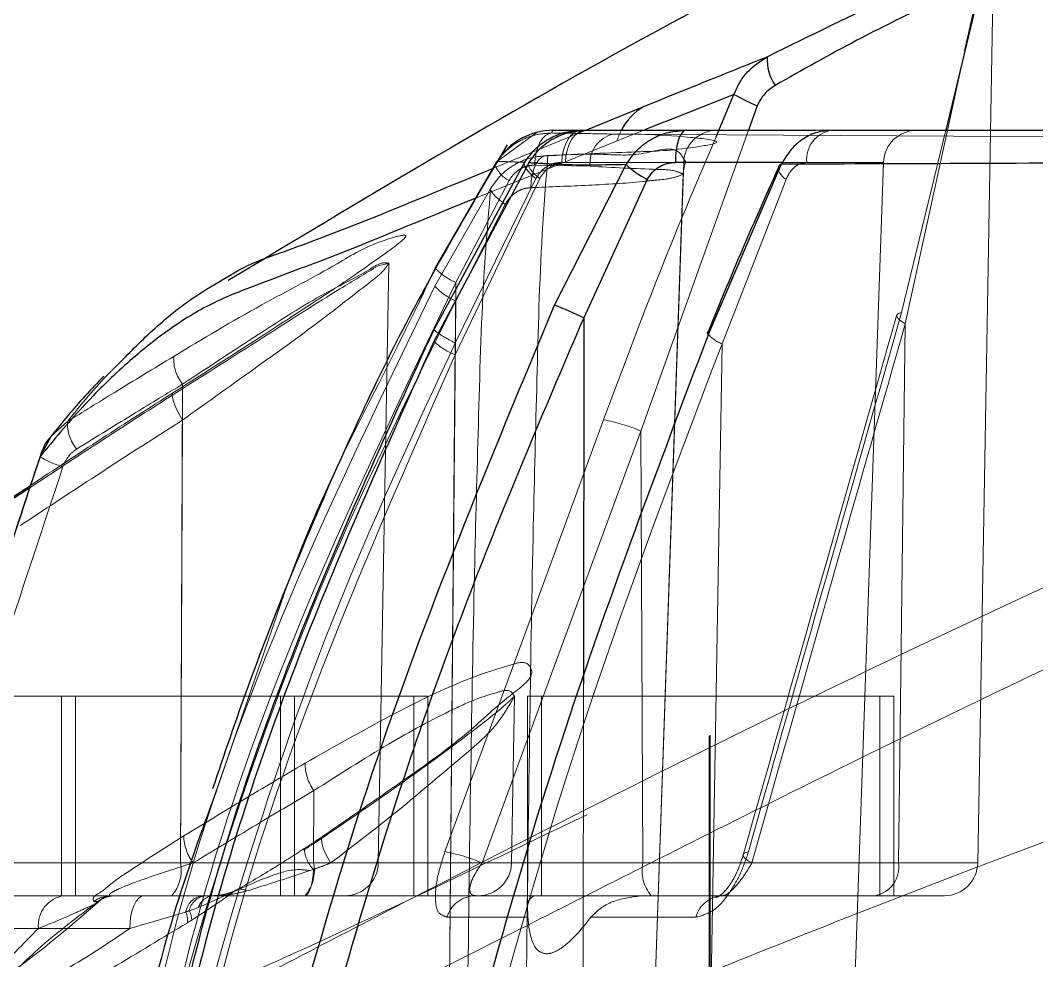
# Model space of a CAD drawing. Header units: millimetres. Extents: x 126 to 938, y 244 to 707.
# Drawn here: x 708.805 to 709.568, y 566.438 to 567.145 of the extents above; entities that cross this region are included whole.
import ezdxf

# ---------------------------------------------------------------- set-up
doc = ezdxf.new("R2010")
doc.units = ezdxf.units.MM
doc.linetypes.add('HIDDEN', pattern=[1.905, 1.27, -0.635])

msp = doc.modelspace()

# ---------------------------------------------------------------- linework, layer by layer
at = {"color": 7, "linetype": 'HIDDEN', "lineweight": 18}
for p, q in [((709.52414, 566.51182), (709.53568, 567.1733)), ((709.46977, 566.91687), (709.51458, 567.12186)), ((709.16105, 567.03397), (709.22993, 567.06225)), ((709.19331, 567.06071), (709.1625, 567.03816)), ((713.9657, 567.06225), (709.20561, 567.06225)), ((709.22692, 567.06225), (709.3284, 567.06225)), ((709.3284, 567.06225), (709.22994, 567.06225)), ((709.27345, 567.06225), (709.25343, 567.05424)), ((709.35198, 567.06225), (709.27125, 566.8363)), ((709.40239, 567.06225), (709.47841, 567.06225)), ((709.47841, 567.06225), (709.41448, 567.06225)), ((709.50014, 567.06225), (709.46696, 566.92523)), ((709.25343, 567.05424), (709.14844, 567.01164)), ((709.16242, 567.03798), (709.1619, 567.03685)), ((709.30342, 567.03812), (709.21189, 567.03812)), ((709.21461, 567.03812), (709.30342, 567.03812)), ((709.27455, 566.21138), (709.30342, 567.03812)), ((709.45342, 567.03812), (709.37841, 567.03812)), ((709.39577, 567.03812), (709.45342, 567.03812)), ((709.42455, 566.21138), (709.45342, 567.03812)), ((709.1619, 567.03685), (709.11681, 566.9588)), ((709.19148, 567.03607), (709.23311, 567.03523)), ((709.13185, 566.89358), (709.1953, 567.02589)), ((709.19243, 567.02597), (709.13194, 566.90243)), ((709.13234, 566.9478), (709.17236, 567.02451)), ((709.27455, 566.21138), (709.30311, 567.02926)), ((709.33218, 566.90181), (709.38024, 567.02536)), ((709.11667, 566.94505), (709.15851, 567.01879)), ((709.16936, 567.0066), (709.13222, 566.93408)), ((709.07934, 566.96171), (709.07412, 566.96048)), ((709.07414, 566.51182), (709.082, 566.96233)), ((709.082, 566.96233), (709.07934, 566.96171)), ((709.13234, 566.9478), (709.12569, 566.21138)), ((709.13222, 566.93408), (709.12569, 566.21138)), ((709.46977, 566.91687), (709.4648, 566.51182)), ((709.13194, 566.90243), (709.12569, 566.21138)), ((709.33218, 566.90181), (709.32055, 566.21138)), ((709.13185, 566.89358), (709.12569, 566.21138)), ((708.92721, 566.87154), (708.92558, 566.51182)), ((708.8407, 566.8434), (708.82856, 566.83243)), ((708.92708, 566.8445), (708.92558, 566.51182)), ((709.27125, 566.8363), (709.27269, 566.51182)), ((709.22812, 566.6465), (709.22781, 566.21138)), ((708.7467, 566.63725), (709.01121, 566.63725)), ((708.75854, 566.63725), (709.00072, 566.63725)), ((709.10072, 566.63725), (708.83621, 566.63725)), ((708.83621, 566.63725), (708.83621, 566.48725)), ((708.84669, 566.48725), (708.84669, 566.63725)), ((708.84669, 566.63725), (709.11121, 566.63725)), ((709.00072, 566.48725), (709.00072, 566.63725)), ((709.01121, 566.48725), (709.01121, 566.63725)), ((709.10072, 566.48725), (709.10072, 566.63725)), ((709.11121, 566.48725), (709.11121, 566.63725)), ((709.17414, 566.51182), (709.17632, 566.63707)), ((709.45072, 566.63725), (709.18621, 566.63725)), ((709.18621, 566.63725), (709.18621, 566.477)), ((709.19669, 566.48725), (709.19669, 566.63725)), ((709.19669, 566.63725), (709.46121, 566.63725)), ((709.45072, 566.48725), (709.45072, 566.63725)), ((709.46121, 566.48725), (709.46121, 566.63725)), ((709.32264, 566.60716), (709.32264, 566.28726)), ((709.32341, 566.60785), (709.32341, 566.54556)), ((709.32341, 566.60785), (709.32341, 566.32803)), ((709.02583, 566.56617), (709.02558, 566.51182)), ((709.32261, 566.54549), (709.3226, 566.33725)), ((709.32341, 566.54556), (709.32261, 566.54549)), ((709.32341, 566.33725), (709.32341, 566.54556)), ((708.71947, 566.51182), (708.92558, 566.51182)), ((708.92558, 566.51182), (708.73896, 566.51182)), ((709.07414, 566.51182), (708.92558, 566.51182)), ((708.92558, 566.51182), (709.07414, 566.51182)), ((709.02558, 566.51182), (708.93511, 566.51182)), ((709.17414, 566.51182), (709.02558, 566.51182)), ((709.03837, 566.51182), (709.17414, 566.51182)), ((709.15211, 566.51182), (709.27269, 566.51182)), ((709.27269, 566.51182), (709.52414, 566.51182)), ((709.4648, 566.51182), (709.35459, 566.51182)), ((709.52414, 566.51182), (709.4648, 566.51182)), ((709.02543, 566.50695), (709.02276, 566.50606)), ((708.93906, 566.47843), (708.96539, 566.49014)), ((708.97141, 566.49373), (708.96825, 566.49181)), ((708.91911, 566.48725), (708.70806, 566.48725)), ((708.72695, 566.48725), (708.91911, 566.48725)), ((709.00072, 566.48725), (708.73621, 566.48725)), ((708.7467, 566.48725), (709.01121, 566.48725)), ((708.89831, 566.48725), (708.79828, 566.48725)), ((709.10072, 566.48725), (708.83621, 566.48725)), ((708.83823, 566.48725), (708.8775, 566.48725)), ((708.84669, 566.48725), (709.11121, 566.48725)), ((708.87429, 566.48725), (709.01911, 566.48725)), ((708.87566, 566.48725), (708.87429, 566.48725)), ((708.8775, 566.48725), (708.87566, 566.48725)), ((708.94176, 566.48725), (708.89831, 566.48725)), ((708.91911, 566.48725), (709.04914, 566.48725)), ((709.04914, 566.48725), (708.91911, 566.48725)), ((708.94392, 566.48725), (708.94176, 566.48725)), ((708.94995, 566.48725), (708.94392, 566.48725)), ((709.01911, 566.48725), (708.94995, 566.48725)), ((709.01911, 566.48725), (709.14914, 566.48725)), ((709.14914, 566.48725), (709.01911, 566.48725)), ((709.14706, 566.48725), (709.19114, 566.48725)), ((709.27906, 566.48725), (709.14706, 566.48725)), ((709.19669, 566.48725), (709.19114, 566.48725)), ((709.19669, 566.48725), (709.46121, 566.48725)), ((709.27237, 566.48725), (709.33283, 566.48725)), ((709.27237, 566.48725), (709.45072, 566.48725)), ((709.49914, 566.48725), (709.27906, 566.48725)), ((709.33283, 566.48725), (709.4472, 566.48725)), ((709.4472, 566.48725), (709.49914, 566.48725)), ((708.88757, 566.46269), (708.92951, 566.47497)), ((708.93219, 566.47596), (708.93906, 566.47843)), ((708.81892, 566.46269), (708.77328, 566.46269)), ((708.77328, 566.46269), (708.88757, 566.46269))]:
    msp.add_line(p, q, dxfattribs=at)
at = {"color": 7, "linetype": 'Continuous', "lineweight": 25}
for p, q in [((709.5236, 567.15914), (709.50014, 567.06225)), ((709.51458, 567.12186), (709.52089, 567.15075)), ((709.32775, 567.05722), (709.34118, 567.08917)), ((709.22993, 567.06225), (709.27337, 567.08009)), ((709.35856, 567.08067), (709.35198, 567.06225)), ((709.20561, 567.06225), (709.22692, 567.06225)), ((709.22994, 567.06225), (709.30516, 567.06225)), ((709.30516, 567.06225), (709.40239, 567.06225)), ((709.41448, 567.06225), (712.46895, 567.06225)), ((709.116, 566.91264), (709.18391, 567.03795)), ((709.18391, 567.03795), (709.16325, 567.03882)), ((709.37841, 567.03812), (709.29717, 567.03812)), ((709.18705, 567.03777), (709.11583, 566.90363)), ((709.20645, 566.93093), (709.2602, 567.03642)), ((709.37671, 567.03672), (709.3227, 566.91118)), ((709.27601, 567.02521), (709.22832, 566.92145)), ((709.22832, 566.92145), (709.22812, 566.6465)), ((708.82817, 566.83207), (708.8201, 566.81701)), ((708.82015, 566.81707), (708.82011, 566.81702)), ((708.79827, 566.78581), (708.813, 566.79549)), ((708.8124, 566.79361), (708.79733, 566.78369))]:
    msp.add_line(p, q, dxfattribs=at)
at = {"color": 7, "linetype": 'HIDDEN', "lineweight": 18, "flags": 128}
for points in [[(709.22692, 567.06225), (709.22405, 567.06179), (709.22128, 567.06043), (709.21872, 567.05822), (709.21647, 567.05524), (709.2146, 567.0516), (709.21318, 567.04742), (709.21226, 567.04288), (709.21189, 567.03812)], [(709.21461, 567.03812), (709.21499, 567.04288), (709.21593, 567.04742), (709.21738, 567.0516), (709.21928, 567.05524), (709.22158, 567.05822), (709.22419, 567.06043), (709.22701, 567.06179), (709.22994, 567.06225)], [(709.19148, 567.03607), (709.19184, 567.04077), (709.19265, 567.04527), (709.19388, 567.04941), (709.19548, 567.05304), (709.1974, 567.05602), (709.19957, 567.05826), (709.20191, 567.05967), (709.20433, 567.0602)], [(709.19243, 567.02597), (709.19019, 567.02787), (709.18823, 567.02971), (709.18659, 567.03147), (709.18529, 567.03311), (709.18436, 567.0346), (709.18382, 567.03592), (709.18367, 567.03704), (709.18391, 567.03795)], [(709.20143, 567.04324), (709.19895, 567.04301), (709.19657, 567.0418), (709.19437, 567.03967), (709.19245, 567.03671), (709.19087, 567.03302), (709.1897, 567.02875), (709.18899, 567.02406), (709.18877, 567.01916)], [(709.30311, 567.02926), (709.30334, 567.03185), (709.30378, 567.03432), (709.30479, 567.0387), (709.30247, 567.04234)], [(709.18705, 567.03777), (709.18676, 567.03688), (709.18686, 567.03576), (709.18737, 567.03445), (709.18827, 567.03297), (709.18953, 567.03134), (709.19115, 567.0296), (709.19308, 567.02777), (709.1953, 567.02589)], [(709.16936, 567.0066), (709.16664, 567.00864), (709.16422, 567.01062), (709.16216, 567.01249), (709.1605, 567.0142), (709.15928, 567.01572), (709.15854, 567.01701), (709.15828, 567.01804), (709.15851, 567.01879)], [(709.46696, 566.92523), (709.46515, 566.9248), (709.46392, 566.92415), (709.46333, 566.9233), (709.46339, 566.92226), (709.46409, 566.92106), (709.46541, 566.91974), (709.46732, 566.91833), (709.46977, 566.91687)], [(708.92708, 566.8445), (708.92489, 566.8484), (708.92299, 566.85215), (708.92145, 566.85562), (708.92031, 566.85871), (708.91963, 566.8613), (708.91942, 566.86329), (708.91969, 566.86465), (708.92043, 566.8653)], [(709.12419, 566.52033), (709.1909, 566.70204), (709.24332, 566.84481)], [(709.27125, 566.8363), (709.20453, 566.65459), (709.15211, 566.51182)], [(709.03324, 566.53238), (709.03212, 566.53183), (709.03151, 566.53056), (709.03143, 566.52861), (709.03188, 566.52606), (709.03283, 566.52299), (709.03427, 566.5195), (709.03614, 566.51574), (709.03837, 566.51182)], [(709.35197, 566.52013), (709.35008, 566.51973), (709.34879, 566.5191), (709.34815, 566.51825), (709.34817, 566.51722), (709.34885, 566.51602), (709.35017, 566.5147), (709.3521, 566.51328), (709.35459, 566.51182)], [(709.01911, 566.48725), (709.0202, 566.48761), (709.02126, 566.48868), (709.02226, 566.49042), (709.02317, 566.49279), (709.02396, 566.49572), (709.02462, 566.49912), (709.02511, 566.5029), (709.02543, 566.50695)], [(708.88757, 566.46269), (708.8878, 566.46751), (708.88844, 566.47212), (708.88944, 566.47637), (708.89078, 566.48009), (708.8924, 566.48313), (708.89424, 566.48539), (708.89623, 566.48678), (708.89831, 566.48725)], [(709.31249, 566.47102), (709.26763, 566.47106), (709.23381, 566.47109)]]:
    msp.add_lwpolyline(points, dxfattribs=at)
at = {"color": 7, "linetype": 'Continuous', "lineweight": 25, "flags": 128}
for points in [[(709.30516, 567.06225), (709.30364, 567.06179), (709.30217, 567.06043), (709.30081, 567.05822), (709.29961, 567.05524), (709.29861, 567.0516), (709.29786, 567.04742), (709.29737, 567.04288), (709.29717, 567.03812)], [(709.3227, 566.91118), (709.32153, 566.91087), (709.32105, 566.91027), (709.32118, 566.90959)]]:
    msp.add_lwpolyline(points, dxfattribs=at)
at = {"color": 7, "linetype": 'HIDDEN', "lineweight": 18}
for centre, radius, start, end in [((712.4737, 561.18727), 5.94999, 93.191627, 145.369072), ((712.47371, 561.18726), 5.95, 93.191664, 142.235955), ((712.47369, 561.18729), 5.93535, 91.999844, 140.136366), ((709.2945, 567.04243), 0.04274, 152.37071, 163.96033), ((709.3284, 567.03726), 0.025, 89.99584, 178.00863), ((709.41797, 567.04023), 0.0223, 98.99966, 185.40831), ((709.47841, 567.03725), 0.025, 90.00075, 177.99688), ((709.25546, 567.03745), 0.02246, 102.77263, 185.67001), ((709.18063, 567.04213), 0.01947, 195.73062, 244.85857), ((709.38672, 567.03616), 0.0126, 190.63094, 239.04988), ((709.15136, 566.99112), 0.04731, 223.0818, 246.29333), ((709.14933, 566.97485), 0.04421, 222.39208, 247.24003), ((709.18488, 567.00894), 0.11894, 235.74188, 243.56808), ((709.34194, 566.9273), 0.02729, 220.46862, 249.04258), ((709.15037, 566.94093), 0.05084, 227.20439, 248.64128), ((708.95109, 566.89062), 0.03057, 176.74123, 218.62129), ((708.87129, 566.84219), 0.03061, 177.73286, 219.40981), ((709.21815, 566.71212), 0.13506, 66.84529, 79.2554), ((708.85268, 566.8691), 0.06142, 237.97952, 255.57557), ((712.47371, 561.18726), 5.5, 90.00001, 269.99999), ((712.47371, 561.18726), 5.5, 90.00001, 269.99999), ((709.05442, 566.58682), 0.03527, 180.06645, 215.84144), ((708.96353, 566.53301), 0.03545, 181.28948, 216.71684), ((709.04439, 566.5247), 0.02598, 184.63582, 223.12311), ((709.09881, 566.38706), 0.13566, 66.86978, 79.22068), ((708.8971, 566.50619), 0.02904, 319.30555, 11.18064), ((708.8971, 566.50619), 0.02904, 319.30555, 11.18064), ((708.9971, 566.50619), 0.02904, 319.30555, 11.18064), ((709.04914, 566.51226), 0.025, 270.00601, 358.98798), ((709.14913, 566.51226), 0.025, 270.01284, 358.98798), ((709.30149, 566.50617), 0.02934, 168.90458, 220.14069), ((709.44282, 566.50897), 0.02216, 281.39658, 7.37302), ((709.49914, 566.51226), 0.025, 270.00601, 358.98798), ((708.97091, 566.48348), 0.00864, 57.60532, 129.65419), ((708.84141, 566.46489), 0.02259, 98.09741, 185.57832), ((708.87432, 566.4632), 0.02405, 90.06467, 124.97934), ((708.87752, 566.46321), 0.02404, 90.06396, 124.9634), ((708.94449, 566.47228), 0.01522, 100.32874, 169.81049), ((708.94639, 566.47295), 0.01452, 99.8006, 168.00397), ((708.95163, 566.47405), 0.01331, 97.23194, 160.79512), ((709.14764, 566.46414), 0.02312, 91.43069, 162.26577), ((709.3338, 566.46518), 0.0221, 92.50859, 164.65937), ((708.91788, 566.4689), 0.01312, 351.45536, 27.59342), ((708.91966, 566.46891), 0.01437, 0.06274, 29.39811)]:
    msp.add_arc(centre, radius, start, end, dxfattribs=at)
at = {"color": 7, "linetype": 'Continuous', "lineweight": 25}
for centre, radius, start, end in [((709.40078, 567.11538), 0.03472, 176.47898, 214.17149), ((709.43894, 567.26705), 0.20298, 241.2084, 246.67192), ((709.29524, 567.04281), 0.04322, 120.40152, 153.27206), ((709.20561, 567.01226), 0.04999, 89.99411, 147.90472), ((709.31334, 567.0946), 0.07879, 227.5931, 241.72277), ((709.37755, 567.03361), 0.00322, 105.09191, 175.92992), ((709.0729, 566.59296), 0.3634, 64.68003, 68.43937), ((709.11975, 566.9143), 0.0041, 203.85475, 243.63382)]:
    msp.add_arc(centre, radius, start, end, dxfattribs=at)
for points, knots in [([(715.94727, 566.97479), (715.85888, 567.02685), (715.6709, 567.13757), (715.38222, 567.28205), (715.09891, 567.40802), (714.84086, 567.49844), (714.61095, 567.56357), (714.37624, 567.61607), (714.14145, 567.65439), (713.91358, 567.67767), (713.72998, 567.68778), (713.57917, 567.68975), (713.43994, 567.69179), (713.28704, 567.69433), (713.12605, 567.69695), (712.95882, 567.6993), (712.79059, 567.70109), (712.60801, 567.7022), (712.42312, 567.70236), (712.23816, 567.70158), (712.06515, 567.70008), (711.90073, 567.69806), (711.76193, 567.69599), (711.65752, 567.69429), (711.58601, 567.6931), (711.52008, 567.69205), (711.4307, 567.69059), (711.29461, 567.68918), (711.10955, 567.68307), (710.87386, 567.66245), (710.59274, 567.62096), (710.29048, 567.55298), (709.96599, 567.45303), (709.62334, 567.3111), (709.28103, 567.14163), (709.0601, 567.00872), (708.9613, 566.94929)], [0, 0, 0, 0, 0.042317, 0.089996, 0.133112, 0.170162, 0.202711, 0.231659, 0.269359, 0.300793, 0.326131, 0.345201, 0.363018, 0.383587, 0.408298, 0.429454, 0.452599, 0.477716, 0.504787, 0.528891, 0.554031, 0.576178, 0.596736, 0.611307, 0.619266, 0.626248, 0.638513, 0.65615, 0.682407, 0.714891, 0.753716, 0.799573, 0.842587, 0.893645, 0.952443, 1, 1, 1, 1]), ([(709.36613, 567.11751), (709.39915, 567.1337), (709.45565, 567.16141), (709.49869, 567.18162), (709.55699, 567.20159), (709.54398, 567.18956), (709.53877, 567.18475)], [0, 0, 0, 0, 0.479804, 0.821156, 0.928405, 1, 1, 1, 1]), ([(709.52572, 567.17271), (709.5247, 567.17245), (709.51086, 567.16892), (709.48033, 567.15331), (709.42988, 567.12874), (709.39241, 567.10744), (709.37206, 567.09588)], [0, 0, 0, 0, 0.018407, 0.248942, 0.592293, 1, 1, 1, 1]), ([(709.27337, 567.08009), (709.29021, 567.08694), (709.3211, 567.09949), (709.35206, 567.11188), (709.36613, 567.11751)], [0, 0, 0, 0, 0.5452287, 1, 1, 1, 1]), ([(709.34118, 567.08917), (709.34252, 567.09229), (709.34515, 567.09839), (709.35298, 567.10878), (709.36092, 567.11405), (709.36613, 567.11751)], [0, 0, 0, 0, 0.263767, 0.517073, 1, 1, 1, 1]), ([(709.37206, 567.09588), (709.36917, 567.09393), (709.36337, 567.09001), (709.36017, 567.08379), (709.35856, 567.08067)], [0, 0, 0, 0, 0.498764, 1, 1, 1, 1]), ([(709.34118, 567.08917), (709.32437, 567.08253), (709.30177, 567.07361), (709.27922, 567.06457), (709.27345, 567.06225)], [0, 0, 0, 0, 0.743955, 1, 1, 1, 1]), ([(709.18391, 567.03795), (709.18662, 567.04173), (709.19191, 567.04911), (709.20293, 567.05672), (709.21474, 567.06142), (709.22292, 567.06198), (709.22692, 567.06225)], [0, 0, 0, 0, 0.269028, 0.525172, 0.767775, 1, 1, 1, 1]), ([(709.18705, 567.03777), (709.18974, 567.04158), (709.19499, 567.049), (709.20597, 567.05667), (709.21777, 567.0614), (709.22594, 567.06197), (709.22994, 567.06225)], [0, 0, 0, 0, 0.269825, 0.525513, 0.767777, 1, 1, 1, 1]), ([(709.2602, 567.03642), (709.26285, 567.04032), (709.26808, 567.04802), (709.27938, 567.05617), (709.29195, 567.06129), (709.30079, 567.06194), (709.30516, 567.06225)], [0, 0, 0, 0, 0.258956, 0.511813, 0.758537, 1, 1, 1, 1]), ([(709.41448, 567.06225), (709.41086, 567.06193), (709.4034, 567.06128), (709.39285, 567.05608), (709.38333, 567.04794), (709.37897, 567.04055), (709.37671, 567.03672)], [0, 0, 0, 0, 0.226096, 0.465535, 0.7233, 1, 1, 1, 1]), ([(709.17085, 567.05133), (709.14387, 567.00549), (709.08991, 566.91379), (709.02788, 566.77647), (708.98127, 566.66094), (708.9584, 566.59331), (708.94969, 566.56752)], [0, 0, 0, 0, 0.299126, 0.598315, 0.846829, 1, 1, 1, 1]), ([(712.47157, 567.05009), (712.36116, 567.04974), (712.14081, 567.04905), (711.81183, 567.04784), (711.48848, 567.04653), (711.1743, 567.04514), (710.87275, 567.04371), (710.58726, 567.04231), (710.32135, 567.04099), (710.07838, 567.03978), (709.86109, 567.03873), (709.67215, 567.03787), (709.51403, 567.0372), (709.41896, 567.03687), (709.37671, 567.03672)], [0, 0, 0, 0, 0.107035, 0.213587, 0.318898, 0.420472, 0.518138, 0.611206, 0.697211, 0.775897, 0.846729, 0.907843, 0.959048, 1, 1, 1, 1]), ([(709.16325, 567.03882), (709.16299, 567.03868), (709.16262, 567.03848), (709.16247, 567.03809), (709.16242, 567.03798)], [0, 0, 0, 0, 0.702866, 1, 1, 1, 1]), ([(709.27601, 567.02521), (709.27724, 567.02715), (709.27965, 567.03097), (709.28496, 567.03506), (709.29091, 567.03764), (709.2951, 567.03797), (709.29717, 567.03812)], [0, 0, 0, 0, 0.263765, 0.5171132, 0.7616029, 1, 1, 1, 1]), ([(708.95999, 566.95154), (708.96274, 566.95328), (708.97531, 566.96122), (709.00713, 566.97226), (709.06603, 566.99447), (709.11924, 567.01681), (709.15538, 567.03164), (709.16105, 567.03397)], [0, 0, 0, 0, 0.044862, 0.204898, 0.460953, 0.915456, 1, 1, 1, 1]), ([(709.2602, 567.03642), (709.24365, 567.03611), (709.22572, 567.03578), (709.20673, 567.03663), (709.2032, 567.03686), (709.19998, 567.03704), (709.19675, 567.03723), (709.19352, 567.03742), (709.19028, 567.03759), (709.18813, 567.03771), (709.18705, 567.03777)], [0, 0, 0, 0, 0.6778558, 0.7349669, 0.7789446, 0.8230346, 0.86717, 0.911382, 0.9556707, 1, 1, 1, 1]), ([(709.37434, 567.03387), (709.36612, 567.01546), (709.34775, 566.97431), (709.33063, 566.93263), (709.32117, 566.90959)], [0, 0, 0, 0, 0.447371, 1, 1, 1, 1]), ([(709.14844, 567.01164), (709.1402, 567.0083), (709.10135, 566.99258), (709.04551, 566.969), (708.98599, 566.94749), (708.94618, 566.93159), (708.91422, 566.91123), (708.88241, 566.88535), (708.85051, 566.85371), (708.83057, 566.82965), (708.82015, 566.81707)], [0, 0, 0, 0, 0.068652, 0.323609, 0.46771, 0.55764, 0.653797, 0.758776, 0.873992, 1, 1, 1, 1]), ([(708.8776, 566.88527), (708.88647, 566.89428), (708.90486, 566.91295), (708.93236, 566.93552), (708.95205, 566.94694), (708.95999, 566.95154)], [0, 0, 0, 0, 0.3572802, 0.7409517, 1, 1, 1, 1]), ([(708.96685, 566.21578), (708.99827, 566.33791), (709.06106, 566.58201), (709.158, 566.81467), (709.20645, 566.93093)], [0, 0, 0, 0, 0.500308, 1, 1, 1, 1]), ([(709.22832, 566.92145), (709.20083, 566.85707), (709.14588, 566.72834), (709.06274, 566.49234), (709.01787, 566.31797), (708.99045, 566.21138)], [0, 0, 0, 0, 0.280025, 0.559912, 1, 1, 1, 1]), ([(708.88965, 566.21359), (708.90433, 566.2946), (708.93363, 566.45627), (709.0138, 566.68962), (709.08196, 566.83835), (709.116, 566.91264)], [0, 0, 0, 0, 0.334504, 0.667591, 1, 1, 1, 1]), ([(709.3227, 566.91118), (709.27981, 566.79771), (709.19379, 566.57013), (709.13318, 566.3345), (709.10278, 566.21635)], [0, 0, 0, 0, 0.498562, 1, 1, 1, 1]), ([(709.11583, 566.90363), (709.08283, 566.83012), (709.01677, 566.68297), (708.93854, 566.45275), (708.90889, 566.29355), (708.89404, 566.21378)], [0, 0, 0, 0, 0.332468, 0.665542, 1, 1, 1, 1]), ([(708.86814, 566.87762), (708.86336, 566.87268), (708.84943, 566.85828), (708.83682, 566.8427), (708.82854, 566.83246)], [0, 0, 0, 0, 0.342781, 1, 1, 1, 1]), ([(708.82856, 566.83243), (708.82843, 566.83231), (708.82407, 566.82841), (708.82208, 566.82266), (708.82015, 566.81707)], [0, 0, 0, 0, 0.030441, 1, 1, 1, 1]), ([(708.82011, 566.81702), (708.81956, 566.81535), (708.80911, 566.7837), (708.78179, 566.70093), (708.7514, 566.60899), (708.72903, 566.54138), (708.72357, 566.52488), (708.7217, 566.51924)], [0, 0, 0, 0, 0.016852, 0.318783, 0.833744, 0.943107, 1, 1, 1, 1]), ([(708.82015, 566.81707), (708.8018, 566.76148), (708.76903, 566.66221), (708.73619, 566.56296), (708.72174, 566.5193)], [0, 0, 0, 0, 0.56, 1, 1, 1, 1]), ([(708.95269, 566.56649), (708.94134, 566.53536), (708.89973, 566.42123), (708.88134, 566.30079), (708.86797, 566.2132)], [0, 0, 0, 0, 0.272735, 1, 1, 1, 1])]:
    msp.add_open_spline(points, degree=3, knots=knots, dxfattribs=at)
at = {"color": 7, "linetype": 'HIDDEN', "lineweight": 18}
for points, knots in [([(715.20621, 566.79375), (715.116, 566.83119), (714.9325, 566.90735), (714.64824, 567.00433), (714.3083, 567.1011), (713.91256, 567.18474), (713.46058, 567.23372), (713.00662, 567.26434), (712.55159, 567.27672), (712.09654, 567.27088), (711.64204, 567.24543), (711.18788, 567.20633), (710.73954, 567.12684), (710.30181, 567.00873), (709.94904, 566.88254), (709.67699, 566.76682), (709.47927, 566.67526), (709.29132, 566.5835), (709.13943, 566.50602), (709.02527, 566.44686), (708.94428, 566.40486), (708.87177, 566.36728), (708.78747, 566.32566), (708.70707, 566.28313), (708.6425, 566.26768), (708.61981, 566.26226)], [0, 0, 0, 0, 0.042868, 0.0872079, 0.1317576, 0.19799, 0.2644745, 0.3311575, 0.3977141, 0.4642524, 0.5308814, 0.5975351, 0.664247, 0.7304674, 0.796358, 0.8285375, 0.8602343, 0.8920051, 0.9203522, 0.9350898, 0.9484514, 0.9604071, 0.9709302, 0.9897822, 1, 1, 1, 1]), ([(711.02711, 567.15994), (710.89449, 567.13501), (710.62956, 567.0852), (710.28535, 566.9854), (709.99216, 566.88375), (709.74952, 566.78707), (709.53604, 566.69198), (709.3511, 566.60568), (709.19701, 566.53191), (709.05812, 566.46522), (708.93909, 566.4112), (708.84464, 566.37155), (708.76887, 566.35226), (708.7067, 566.34072), (708.66785, 566.33247), (708.6486, 566.32839)], [0, 0, 0, 0, 0.159957, 0.31951, 0.42439, 0.527892, 0.629124, 0.701484, 0.76991, 0.831721, 0.884161, 0.924998, 0.952912, 0.976665, 1, 1, 1, 1]), ([(706.50846, 561.48136), (706.52224, 561.66251), (706.5498, 562.02485), (706.65368, 562.56083), (706.80271, 563.08571), (707.00019, 563.59496), (707.24169, 564.08161), (707.52509, 564.5419), (707.84711, 564.9727), (708.20692, 565.37342), (708.6047, 565.74303), (709.03815, 566.07761), (709.50691, 566.37503), (710.01224, 566.63284), (710.55361, 566.84554), (711.12135, 567.00391), (711.70152, 567.10835), (712.09131, 567.13105), (712.28621, 567.1424)], [0, 0, 0, 0, 0.061266, 0.122548, 0.183855, 0.245202, 0.306595, 0.366948, 0.427369, 0.487864, 0.548446, 0.610364, 0.67239, 0.735529, 0.801529, 0.86833, 0.934165, 1, 1, 1, 1]), ([(709.20433, 567.0602), (709.20448, 567.06082), (709.2047, 567.06168), (709.20542, 567.06213), (709.20561, 567.06225)], [0, 0, 0, 0, 0.727863, 1, 1, 1, 1]), ([(709.1619, 567.03685), (709.16454, 567.04043), (709.16974, 567.04746), (709.18047, 567.05482), (709.19216, 567.05942), (709.20031, 567.05994), (709.20433, 567.0602)], [0, 0, 0, 0, 0.262839, 0.516921, 0.762055, 1, 1, 1, 1]), ([(709.20143, 567.04324), (709.22496, 567.0443), (709.26396, 567.04605), (709.29727, 567.04691), (709.33769, 567.05377), (709.28633, 567.05953), (709.26578, 567.05943), (709.2505, 567.05935)], [0, 0, 0, 0, 0.326352, 0.540866, 0.620012, 0.717455, 1, 1, 1, 1]), ([(709.2505, 567.05935), (709.24219, 567.05953), (709.2268, 567.05988), (709.21141, 567.0601), (709.20433, 567.0602)], [0, 0, 0, 0, 0.539945, 1, 1, 1, 1]), ([(709.24332, 566.84481), (709.2605, 566.8908), (709.28717, 566.9622), (709.3171, 567.03228), (709.32775, 567.05722)], [0, 0, 0, 0, 0.644156, 1, 1, 1, 1]), ([(709.2505, 567.05935), (709.93177, 567.05539), (711.29605, 567.04745), (712.6603, 567.0346), (713.34329, 567.02817)], [0, 0, 0, 0, 0.499364, 1, 1, 1, 1]), ([(709.30247, 567.04234), (709.3021, 567.04298), (709.29693, 567.05173), (709.27075, 567.04204), (709.23933, 567.04517), (709.21392, 567.04378), (709.19878, 567.04296)], [0, 0, 0, 0, 0.020636, 0.286078, 0.574883, 1, 1, 1, 1]), ([(709.15851, 567.01879), (709.16115, 567.02245), (709.16636, 567.02965), (709.17716, 567.03729), (709.189, 567.04221), (709.19733, 567.0429), (709.20143, 567.04324)], [0, 0, 0, 0, 0.261763, 0.51521, 0.760929, 1, 1, 1, 1]), ([(709.18545, 566.43325), (709.18621, 566.49533), (709.18757, 566.60581), (709.19008, 566.75299), (709.19322, 566.87466), (709.19557, 566.96759), (709.19992, 567.02367), (709.20143, 567.04324)], [0, 0, 0, 0, 0.305165, 0.543177, 0.723551, 0.903495, 1, 1, 1, 1]), ([(709.19243, 567.02597), (709.19364, 567.02785), (709.19599, 567.03148), (709.20094, 567.0353), (709.2063, 567.0377), (709.21003, 567.03798), (709.21189, 567.03812)], [0, 0, 0, 0, 0.278098, 0.535743, 0.769565, 1, 1, 1, 1]), ([(709.21461, 567.03812), (709.21277, 567.03798), (709.20906, 567.0377), (709.20374, 567.03527), (709.19882, 567.03142), (709.1965, 567.02778), (709.1953, 567.02589)], [0, 0, 0, 0, 0.229668, 0.463198, 0.720607, 1, 1, 1, 1]), ([(709.39577, 567.03812), (709.39427, 567.03796), (709.39115, 567.03763), (709.38684, 567.03491), (709.38293, 567.03084), (709.38118, 567.02726), (709.38024, 567.02536)], [0, 0, 0, 0, 0.210703, 0.438762, 0.702305, 1, 1, 1, 1]), ([(709.19148, 567.03607), (709.18964, 567.03596), (709.18594, 567.03573), (709.18066, 567.0334), (709.17584, 567.02973), (709.17355, 567.02628), (709.17236, 567.02451)], [0, 0, 0, 0, 0.234588, 0.4723844, 0.7281402, 1, 1, 1, 1]), ([(709.23311, 567.03523), (709.24991, 567.03428), (709.27145, 567.03307), (709.29542, 567.03263), (709.30147, 567.02998), (709.30311, 567.02926)], [0, 0, 0, 0, 0.720353, 0.924164, 1, 1, 1, 1]), ([(709.30311, 567.02926), (709.30052, 567.02824), (709.2937, 567.02557), (709.28317, 567.02489), (709.26223, 567.02257), (709.23115, 567.0208), (709.20324, 567.01972), (709.18877, 567.01916)], [0, 0, 0, 0, 0.072248, 0.190109, 0.271685, 0.62243, 1, 1, 1, 1]), ([(709.15851, 567.01879), (709.15683, 566.9989), (709.15206, 566.94221), (709.14946, 566.84847), (709.14608, 566.72624), (709.14339, 566.57889), (709.14196, 566.4684), (709.14116, 566.4064)], [0, 0, 0, 0, 0.097714, 0.278479, 0.458958, 0.696432, 1, 1, 1, 1]), ([(709.16936, 567.0066), (709.17055, 567.00844), (709.17286, 567.01202), (709.17772, 567.01593), (709.18307, 567.01854), (709.18688, 567.01895), (709.18877, 567.01916)], [0, 0, 0, 0, 0.270811, 0.52657, 0.765743, 1, 1, 1, 1]), ([(708.92043, 566.8653), (708.94145, 566.87866), (708.98068, 566.90361), (709.03851, 566.94125), (709.06481, 566.95918), (709.10272, 566.98653), (709.06716, 566.97689), (709.03972, 566.95892), (708.98181, 566.92941), (708.94212, 566.9054), (708.92057, 566.89236)], [0, 0, 0, 0, 0.187163, 0.349265, 0.466022, 0.516722, 0.548707, 0.653872, 0.812003, 1, 1, 1, 1]), ([(709.082, 566.96233), (709.08095, 566.96075), (709.07745, 566.9555), (709.0605, 566.94248), (709.02963, 566.91795), (708.98183, 566.88368), (708.94615, 566.85814), (708.92708, 566.8445)], [0, 0, 0, 0, 0.028937, 0.096836, 0.324556, 0.639142, 1, 1, 1, 1]), ([(708.92721, 566.87154), (708.94624, 566.88409), (708.9815, 566.90734), (709.02884, 566.93788), (709.06044, 566.953), (709.07647, 566.96328), (709.08094, 566.96251), (709.082, 566.96233)], [0, 0, 0, 0, 0.380362, 0.704692, 0.925762, 0.982418, 1, 1, 1, 1]), ([(709.07412, 566.96048), (709.0645, 566.95473), (709.03705, 566.93831), (708.98581, 566.90533), (708.94384, 566.87868), (708.91942, 566.86317)], [0, 0, 0, 0, 0.18384, 0.525171, 1, 1, 1, 1]), ([(709.11681, 566.9588), (709.11397, 566.95268), (709.07721, 566.87339), (709.0301, 566.79248), (708.98662, 566.66443), (708.96877, 566.61291), (708.95269, 566.56649)], [0, 0, 0, 0, 0.047527, 0.615825, 0.653799, 1, 1, 1, 1]), ([(708.88636, 566.21138), (708.89814, 566.28349), (708.92169, 566.42763), (709.00197, 566.67602), (709.08294, 566.84481), (709.13234, 566.9478)], [0, 0, 0, 0, 0.280657, 0.561072, 1, 1, 1, 1]), ([(708.88004, 566.27294), (708.89282, 566.3382), (708.92217, 566.48801), (709.00386, 566.71314), (709.07909, 566.86779), (709.11667, 566.94505)], [0, 0, 0, 0, 0.278674, 0.639683, 1, 1, 1, 1]), ([(709.13222, 566.93408), (709.10042, 566.87006), (709.03678, 566.74193), (708.96758, 566.55475), (708.91425, 566.37811), (708.89501, 566.26696), (708.88539, 566.21138)], [0, 0, 0, 0, 0.279446, 0.559181, 0.779574, 1, 1, 1, 1]), ([(709.46696, 566.92523), (709.44544, 566.84964), (709.40699, 566.71464), (709.36879, 566.57957), (709.35197, 566.52013)], [0, 0, 0, 0, 0.559937, 1, 1, 1, 1]), ([(709.46328, 566.92286), (709.44585, 566.86179), (709.40732, 566.72679), (709.36904, 566.59173), (709.34807, 566.51778)], [0, 0, 0, 0, 0.452402, 1, 1, 1, 1]), ([(709.35459, 566.51182), (709.37603, 566.58745), (709.41431, 566.7225), (709.45283, 566.85749), (709.46977, 566.91687)], [0, 0, 0, 0, 0.5600656, 1, 1, 1, 1]), ([(709.13194, 566.90243), (709.10321, 566.84082), (709.04575, 566.71759), (708.98243, 566.53879), (708.93373, 566.37025), (708.91657, 566.26434), (708.90799, 566.21138)], [0, 0, 0, 0, 0.279489, 0.559025, 0.779489, 1, 1, 1, 1]), ([(709.11379, 566.21138), (709.14785, 566.34275), (709.20853, 566.57679), (709.29448, 566.80271), (709.33218, 566.90181)], [0, 0, 0, 0, 0.56132, 1, 1, 1, 1]), ([(708.91236, 566.21138), (708.92419, 566.27765), (708.94783, 566.41009), (709.01974, 566.6394), (709.08936, 566.79724), (709.13185, 566.89358)], [0, 0, 0, 0, 0.280625, 0.560884, 1, 1, 1, 1]), ([(708.78346, 566.28686), (708.79649, 566.29038), (708.82509, 566.2981), (708.87202, 566.31527), (708.92778, 566.33883), (708.98151, 566.36373), (709.03171, 566.38785), (709.07685, 566.41002), (709.12709, 566.43517), (709.18263, 566.46321), (709.24374, 566.49416), (709.32302, 566.53428), (709.43881, 566.59215), (709.56722, 566.65439), (709.70748, 566.7199), (709.83778, 566.7771), (709.97876, 566.83503), (710.07174, 566.86962), (710.11703, 566.88646)], [0, 0, 0, 0, 0.02765, 0.060705, 0.102314, 0.151698, 0.182087, 0.21646, 0.254786, 0.297241, 0.343985, 0.395188, 0.479376, 0.609306, 0.687651, 0.796664, 0.900961, 1, 1, 1, 1]), ([(708.92057, 566.89236), (708.90561, 566.8833), (708.87891, 566.86712), (708.85238, 566.85065), (708.8407, 566.8434)], [0, 0, 0, 0, 0.559955, 1, 1, 1, 1]), ([(708.8407, 566.8434), (708.85094, 566.85618), (708.8626, 566.87073), (708.87596, 566.88369), (708.8776, 566.88527)], [0, 0, 0, 0, 0.877653, 1, 1, 1, 1]), ([(708.84764, 566.82276), (708.86245, 566.83194), (708.88889, 566.84833), (708.9155, 566.86445), (708.92721, 566.87154)], [0, 0, 0, 0, 0.560053, 1, 1, 1, 1]), ([(708.91942, 566.86317), (708.90091, 566.85135), (708.86505, 566.82844), (708.82957, 566.80496), (708.8124, 566.79361)], [0, 0, 0, 0, 0.516341, 1, 1, 1, 1]), ([(708.813, 566.79549), (708.8308, 566.80726), (708.86642, 566.83082), (708.90242, 566.8538), (708.92043, 566.8653)], [0, 0, 0, 0, 0.499571, 1, 1, 1, 1]), ([(708.92708, 566.8445), (708.90425, 566.82989), (708.86348, 566.80381), (708.82313, 566.77707), (708.80538, 566.76531)], [0, 0, 0, 0, 0.559921, 1, 1, 1, 1]), ([(708.83738, 566.80961), (708.83869, 566.81258), (708.84102, 566.81785), (708.84562, 566.82126), (708.84764, 566.82276)], [0, 0, 0, 0, 0.561987, 1, 1, 1, 1]), ([(708.73896, 566.51182), (708.75735, 566.5674), (708.79019, 566.66665), (708.82296, 566.76593), (708.83738, 566.80961)], [0, 0, 0, 0, 0.560004, 1, 1, 1, 1]), ([(708.82546, 566.26226), (708.86329, 566.26783), (708.95525, 566.28136), (709.07256, 566.32969), (709.18871, 566.37534), (709.29172, 566.41742), (709.40526, 566.4629), (709.58066, 566.53121), (709.8272, 566.61958), (710.15566, 566.71943), (710.38997, 566.77163), (710.51255, 566.79893)], [0, 0, 0, 0, 0.064481, 0.156736, 0.213042, 0.275825, 0.34485, 0.419907, 0.594151, 0.787682, 1, 1, 1, 1]), ([(709.03324, 566.53238), (709.05265, 566.54583), (709.08882, 566.57088), (709.14003, 566.6069), (709.16576, 566.63292), (709.19355, 566.65283), (709.18457, 566.66379), (709.16472, 566.65823), (709.13202, 566.64728), (709.07894, 566.62078), (709.04027, 566.59879), (709.01915, 566.58678)], [0, 0, 0, 0, 0.1838989, 0.3425697, 0.4588952, 0.5160755, 0.5284922, 0.5538168, 0.6556862, 0.8119633, 1, 1, 1, 1]), ([(709.02583, 566.56617), (709.04438, 566.57809), (709.07849, 566.60001), (709.11993, 566.62257), (709.14838, 566.63557), (709.16182, 566.63951), (709.17292, 566.6427), (709.17545, 566.63852), (709.17632, 566.63707)], [0, 0, 0, 0, 0.38533, 0.708498, 0.833142, 0.920573, 0.972557, 1, 1, 1, 1]), ([(709.17632, 566.63707), (709.17403, 566.63489), (709.16394, 566.62535), (709.13757, 566.6052), (709.09182, 566.57142), (709.05369, 566.54536), (709.03144, 566.53016)], [0, 0, 0, 0, 0.0526521, 0.2311726, 0.551512, 1, 1, 1, 1]), ([(709.17632, 566.63707), (709.17267, 566.63071), (709.16187, 566.61189), (709.12985, 566.58576), (709.08826, 566.54993), (709.05573, 566.52508), (709.03837, 566.51182)], [0, 0, 0, 0, 0.1168474, 0.3454892, 0.6506974, 1, 1, 1, 1]), ([(709.32261, 566.54549), (709.32261, 566.54923), (709.32262, 566.5568), (709.32262, 566.56992), (709.32262, 566.58673), (709.32263, 566.59972), (709.32264, 566.60716)], [0, 0, 0, 0, 0.182275, 0.367836, 0.638253, 1, 1, 1, 1]), ([(709.32264, 566.60716), (709.32278, 566.60729), (709.32304, 566.60752), (709.3233, 566.60775), (709.32341, 566.60785)], [0, 0, 0, 0, 0.560068, 1, 1, 1, 1]), ([(709.01915, 566.58678), (709.00209, 566.5767), (708.97163, 566.55869), (708.9414, 566.5403), (708.92809, 566.53221)], [0, 0, 0, 0, 0.559942, 1, 1, 1, 1]), ([(708.93511, 566.51182), (708.95199, 566.52207), (708.98212, 566.54037), (709.01247, 566.55829), (709.02583, 566.56617)], [0, 0, 0, 0, 0.560084, 1, 1, 1, 1]), ([(708.92809, 566.53221), (708.91346, 566.52289), (708.89531, 566.51133), (708.87363, 566.49671), (708.86716, 566.49021), (708.8592, 566.48629), (708.86031, 566.48346), (708.86053, 566.48291)], [0, 0, 0, 0, 0.619197, 0.767997, 0.898325, 0.980313, 1, 1, 1, 1]), ([(709.03144, 566.53016), (709.02945, 566.52885), (709.02501, 566.52593), (709.02052, 566.52308), (709.01805, 566.5215)], [0, 0, 0, 0, 0.447626, 1, 1, 1, 1]), ([(709.0185, 566.5226), (709.02128, 566.52442), (709.02621, 566.52765), (709.0311, 566.53094), (709.03324, 566.53238)], [0, 0, 0, 0, 0.563672, 1, 1, 1, 1]), ([(708.96539, 566.49014), (708.97527, 566.49585), (708.99323, 566.50625), (709.01066, 566.51753), (709.0185, 566.5226)], [0, 0, 0, 0, 0.549739, 1, 1, 1, 1]), ([(709.12419, 566.52033), (709.12198, 566.51352), (709.11799, 566.50122), (709.11646, 566.48599), (709.1183, 566.47382), (709.12347, 566.47196), (709.12562, 566.47118)], [0, 0, 0, 0, 0.394426, 0.712091, 0.880341, 1, 1, 1, 1]), ([(709.31249, 566.47102), (709.31677, 566.47226), (709.32709, 566.47523), (709.33761, 566.48862), (709.34654, 566.50369), (709.35015, 566.51462), (709.35197, 566.52013)], [0, 0, 0, 0, 0.198776, 0.479155, 0.737171, 1, 1, 1, 1]), ([(708.87429, 566.48725), (708.87349, 566.48715), (708.8725, 566.48701), (708.87211, 566.48816), (708.87281, 566.48878), (708.87377, 566.48952), (708.87623, 566.49092), (708.88426, 566.49466), (708.90424, 566.50206), (708.92279, 566.50792), (708.93511, 566.51182)], [0, 0, 0, 0, 0.028343, 0.034805, 0.04545, 0.063448, 0.08928, 0.164936, 0.445086, 1, 1, 1, 1]), ([(709.03837, 566.51182), (709.03598, 566.5109), (709.03167, 566.50927), (709.02735, 566.50766), (709.02543, 566.50695)], [0, 0, 0, 0, 0.556095, 1, 1, 1, 1]), ([(709.14706, 566.48725), (709.14625, 566.48732), (709.14474, 566.48745), (709.14302, 566.4892), (709.14257, 566.49179), (709.14302, 566.49492), (709.14427, 566.49866), (709.14706, 566.50454), (709.15004, 566.50884), (709.15211, 566.51182)], [0, 0, 0, 0, 0.080455, 0.15011, 0.231059, 0.339295, 0.468995, 0.63197, 1, 1, 1, 1]), ([(709.34807, 566.51778), (709.34657, 566.51318), (709.34439, 566.50646), (709.3401, 566.4985), (709.33687, 566.49364), (709.3337, 566.48986), (709.33086, 566.48744), (709.32847, 566.48591), (709.32704, 566.4861), (709.3265, 566.48617)], [0, 0, 0, 0, 0.361729, 0.528019, 0.675773, 0.799563, 0.89465, 0.959812, 1, 1, 1, 1]), ([(709.35459, 566.51182), (709.35276, 566.50871), (709.35002, 566.50406), (709.34589, 566.49841), (709.34282, 566.49467), (709.33991, 566.49157), (709.33724, 566.48929), (709.33497, 566.48769), (709.33346, 566.48738), (709.33283, 566.48725)], [0, 0, 0, 0, 0.322537, 0.483437, 0.626871, 0.75647, 0.863202, 0.942727, 1, 1, 1, 1]), ([(708.96539, 566.49014), (708.97493, 566.49444), (708.99074, 566.50157), (709.01055, 566.50777), (709.0201, 566.50643), (709.02276, 566.50606)], [0, 0, 0, 0, 0.523232, 0.867644, 1, 1, 1, 1]), ([(709.02276, 566.50606), (709.01491, 566.50347), (708.9992, 566.49827), (708.98343, 566.49328), (708.97554, 566.49078)], [0, 0, 0, 0, 0.499943, 1, 1, 1, 1]), ([(708.93404, 566.46892), (708.94014, 566.47281), (708.95079, 566.47959), (708.96102, 566.48698), (708.96539, 566.49014)], [0, 0, 0, 0, 0.5732173, 1, 1, 1, 1]), ([(708.97554, 566.49078), (708.97134, 566.48976), (708.96444, 566.48808), (708.95582, 566.48736), (708.9515, 566.48728), (708.94995, 566.48725)], [0, 0, 0, 0, 0.5001258, 0.8205333, 1, 1, 1, 1]), ([(708.96825, 566.49181), (708.96538, 566.49054), (708.9614, 566.48878), (708.95569, 566.48763), (708.95302, 566.4874), (708.95156, 566.48727)], [0, 0, 0, 0, 0.538836, 0.747009, 1, 1, 1, 1]), ([(708.86375, 566.48291), (708.84836, 566.47136), (708.82047, 566.45041), (708.78926, 566.418), (708.76445, 566.40156), (708.76177, 566.37495), (708.7965, 566.39224), (708.82625, 566.40486), (708.87751, 566.43452), (708.9123, 566.45567), (708.93086, 566.46695)], [0, 0, 0, 0, 0.1726868, 0.3129363, 0.4041132, 0.4358133, 0.5001261, 0.6287458, 0.8019074, 1, 1, 1, 1]), ([(708.77227, 566.40527), (708.77191, 566.40323), (708.77094, 566.39774), (708.78495, 566.42088), (708.81173, 566.4376), (708.84493, 566.46613), (708.86818, 566.4861)], [0, 0, 0, 0, 0.03418, 0.092281, 0.364345, 1, 1, 1, 1]), ([(708.86375, 566.48291), (708.86325, 566.48242), (708.86168, 566.48089), (708.85572, 566.47843), (708.84154, 566.47184), (708.8283, 566.46648), (708.81892, 566.46269)], [0, 0, 0, 0, 0.042468, 0.132737, 0.385689, 1, 1, 1, 1]), ([(708.86053, 566.48291), (708.86113, 566.48291), (708.8622, 566.48291), (708.86327, 566.48291), (708.86375, 566.48291)], [0, 0, 0, 0, 0.5596648, 1, 1, 1, 1]), ([(708.87566, 566.48725), (708.87335, 566.48706), (708.86897, 566.48669), (708.86542, 566.48412), (708.86375, 566.48291)], [0, 0, 0, 0, 0.528245, 1, 1, 1, 1]), ([(709.19114, 566.48725), (709.18937, 566.48601), (709.18618, 566.48377), (709.18619, 566.47734), (709.18636, 566.47344), (709.18646, 566.47114)], [0, 0, 0, 0, 0.337266, 0.607535, 1, 1, 1, 1]), ([(709.23381, 566.47109), (709.2363, 566.4736), (709.24126, 566.47859), (709.25427, 566.4851), (709.26507, 566.48639), (709.27237, 566.48725)], [0, 0, 0, 0, 0.2457522, 0.4899619, 1, 1, 1, 1]), ([(708.92951, 566.47497), (708.93001, 566.47516), (708.9309, 566.47549), (708.93179, 566.47582), (708.93219, 566.47596)], [0, 0, 0, 0, 0.5583018, 1, 1, 1, 1]), ([(708.93086, 566.46695), (708.93145, 566.46731), (708.93251, 566.46797), (708.93357, 566.46863), (708.93404, 566.46892)], [0, 0, 0, 0, 0.5589536, 1, 1, 1, 1]), ([(709.18646, 566.47114), (709.17489, 566.47114), (709.15461, 566.47116), (709.13433, 566.47117), (709.12562, 566.47118)], [0, 0, 0, 0, 0.570414, 1, 1, 1, 1]), ([(709.23381, 566.47109), (709.2283, 566.46418), (709.22062, 566.45455), (709.20881, 566.44574), (709.201, 566.44286), (709.19388, 566.44527), (709.18778, 566.45523), (709.18702, 566.46441), (709.18646, 566.47114)], [0, 0, 0, 0, 0.339519, 0.473243, 0.56915, 0.647596, 0.741843, 1, 1, 1, 1]), ([(708.88757, 566.46269), (708.87287, 566.45265), (708.84619, 566.43443), (708.81127, 566.41732), (708.78661, 566.39842), (708.77517, 566.40383), (708.77227, 566.40519)], [0, 0, 0, 0, 0.39841, 0.723549, 0.93008, 1, 1, 1, 1]), ([(708.77227, 566.40519), (708.77324, 566.40811), (708.77598, 566.41636), (708.79233, 566.4357), (708.80758, 566.45118), (708.81892, 566.46269)], [0, 0, 0, 0, 0.122463, 0.347391, 1, 1, 1, 1])]:
    msp.add_open_spline(points, degree=3, knots=knots, dxfattribs=at)

doc.saveas('drawing.dxf')
